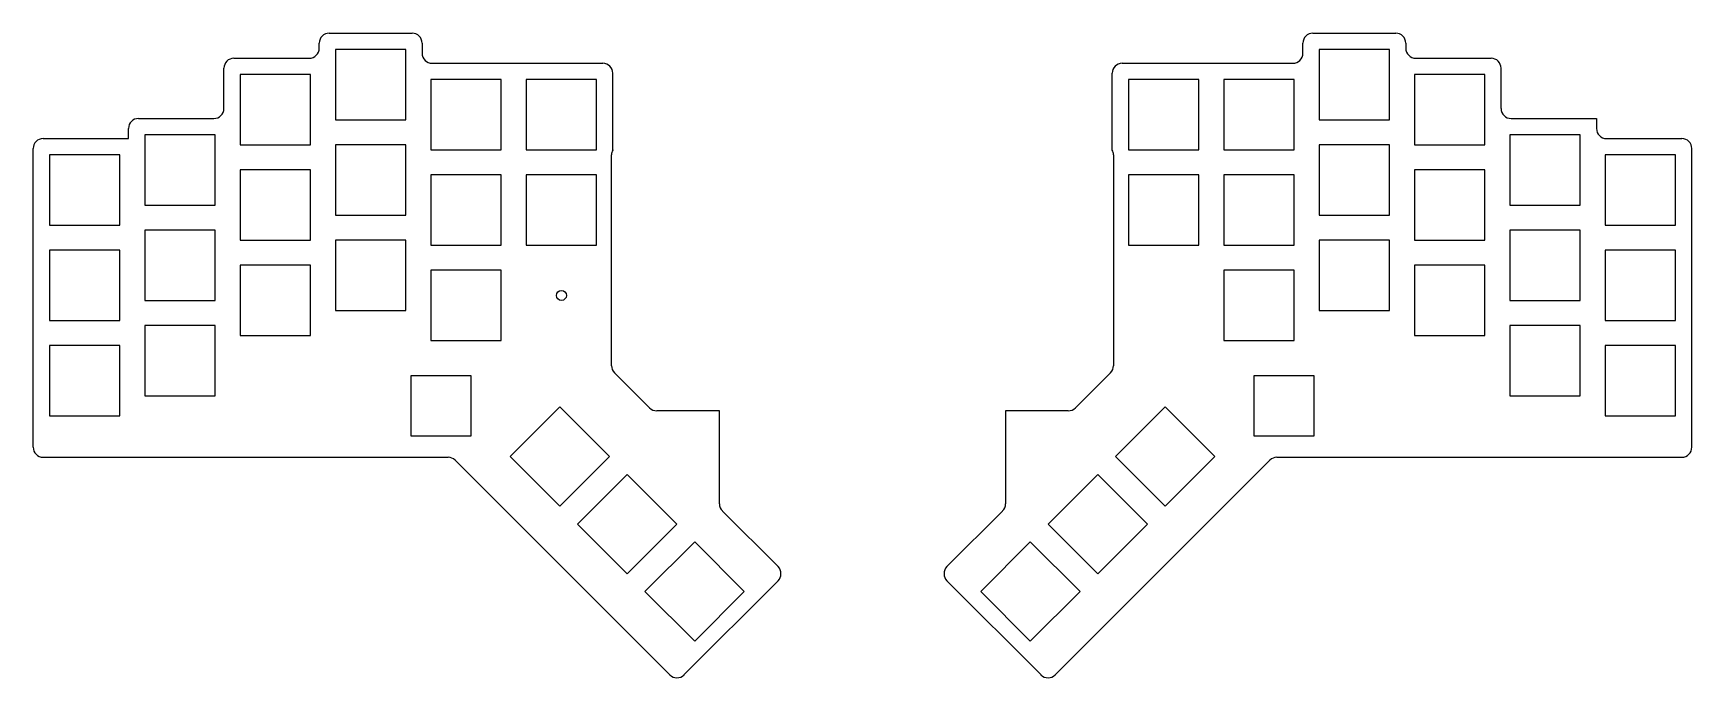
# Model space of a CAD drawing. Header units: millimetres. Extents: x 9 to 339, y -59 to 69.
import ezdxf

# ---------------------------------------------------------------- set-up
doc = ezdxf.new("R2010")
doc.units = ezdxf.units.MM

msp = doc.modelspace()

# ---------------------------------------------------------------- linework, layer by layer
for p, q in [((65.75, 66.25), (65.75, 67.25)), ((67.75, 69.25), (84.25, 69.25)), ((86.25, 67.25), (86.25, 65.25)), ((261.75, 65.25), (261.75, 67.25)), ((263.75, 69.25), (280.25, 69.25)), ((282.25, 67.25), (282.25, 66.25)), ((48.75, 64.25), (63.75, 64.25)), ((83, 66), (69, 66)), ((69, 66), (69, 52)), ((83, 52), (83, 66)), ((88.25, 63.25), (122.25, 63.25)), ((225.75, 63.25), (259.75, 63.25)), ((279, 66), (265, 66)), ((265, 66), (265, 52)), ((279, 52), (279, 66)), ((284.25, 64.25), (299.25, 64.25)), ((46.75, 54.25), (46.75, 62.25)), ((64, 61), (50, 61)), ((50, 61), (50, 47)), ((64, 47), (64, 61)), ((102, 60), (88, 60)), ((88, 60), (88, 46)), ((102, 46), (102, 60)), ((121, 60), (107, 60)), ((107, 60), (107, 46)), ((121, 46), (121, 60)), ((124.25, 46), (124.25, 61.25)), ((223.75, 46), (223.75, 61.25)), ((241, 60), (227, 60)), ((227, 60), (227, 46)), ((241, 46), (241, 60)), ((260, 60), (246, 60)), ((246, 60), (246, 46)), ((260, 46), (260, 60)), ((298, 61), (284, 61)), ((284, 61), (284, 47)), ((298, 47), (298, 61)), ((301.25, 54.25), (301.25, 62.25)), ((27.75, 48.25), (27.75, 50.25)), ((29.75, 52.25), (44.75, 52.25)), ((69, 52), (83, 52)), ((265, 52), (279, 52)), ((303.25, 52.25), (320.25, 52.25)), ((320.25, 52.25), (320.25, 50.25)), ((10.75, 48.25), (27.75, 48.25)), ((45, 49), (31, 49)), ((31, 49), (31, 35)), ((45, 35), (45, 49)), ((50, 47), (64, 47)), ((83, 47), (69, 47)), ((69, 47), (69, 33)), ((83, 33), (83, 47)), ((279, 47), (265, 47)), ((265, 47), (265, 33)), ((279, 33), (279, 47)), ((284, 47), (298, 47)), ((317, 49), (303, 49)), ((303, 49), (303, 35)), ((317, 35), (317, 49)), ((322.25, 48.25), (337.25, 48.25)), ((8.75, -13.25), (8.75, 46.25)), ((26, 45), (12, 45)), ((12, 45), (12, 31)), ((26, 31), (26, 45)), ((88, 46), (102, 46)), ((107, 46), (121, 46)), ((124, 3), (124, 45)), ((224, 45), (224, 3)), ((227, 46), (241, 46)), ((246, 46), (260, 46)), ((336, 45), (322, 45)), ((322, 45), (322, 31)), ((336, 31), (336, 45)), ((339.25, -13.25), (339.25, 46.25)), ((64, 42), (50, 42)), ((50, 42), (50, 28)), ((64, 28), (64, 42)), ((102, 41), (88, 41)), ((88, 41), (88, 27)), ((102, 27), (102, 41)), ((121, 41), (107, 41)), ((107, 41), (107, 27)), ((121, 27), (121, 41)), ((241, 41), (227, 41)), ((227, 41), (227, 27)), ((241, 27), (241, 41)), ((260, 41), (246, 41)), ((246, 41), (246, 27)), ((260, 27), (260, 41)), ((298, 42), (284, 42)), ((284, 42), (284, 28)), ((298, 28), (298, 42)), ((31, 35), (45, 35)), ((303, 35), (317, 35)), ((12, 31), (26, 31)), ((45, 30), (31, 30)), ((31, 30), (31, 16)), ((45, 16), (45, 30)), ((69, 33), (83, 33)), ((265, 33), (279, 33)), ((317, 30), (303, 30)), ((303, 30), (303, 16)), ((317, 16), (317, 30)), ((322, 31), (336, 31)), ((50, 28), (64, 28)), ((83, 28), (69, 28)), ((69, 28), (69, 14)), ((83, 14), (83, 28)), ((88, 27), (102, 27)), ((107, 27), (121, 27)), ((227, 27), (241, 27)), ((246, 27), (260, 27)), ((279, 28), (265, 28)), ((265, 28), (265, 14)), ((279, 14), (279, 28)), ((284, 28), (298, 28)), ((26, 26), (12, 26)), ((12, 26), (12, 12)), ((26, 12), (26, 26)), ((336, 26), (322, 26)), ((322, 26), (322, 12)), ((336, 12), (336, 26)), ((64, 23), (50, 23)), ((50, 23), (50, 9)), ((64, 9), (64, 23)), ((102, 22), (88, 22)), ((88, 22), (88, 8)), ((102, 8), (102, 22)), ((260, 22), (246, 22)), ((246, 22), (246, 8)), ((260, 8), (260, 22)), ((298, 23), (284, 23)), ((284, 23), (284, 9)), ((298, 9), (298, 23)), ((31, 16), (45, 16)), ((69, 14), (83, 14)), ((265, 14), (279, 14)), ((303, 16), (317, 16)), ((12, 12), (26, 12)), ((45, 11), (31, 11)), ((31, 11), (31, -3)), ((45, -3), (45, 11)), ((317, 11), (303, 11)), ((303, 11), (303, -3)), ((317, -3), (317, 11)), ((322, 12), (336, 12)), ((26, 7), (12, 7)), ((12, 7), (12, -7)), ((26, -7), (26, 7)), ((50, 9), (64, 9)), ((88, 8), (102, 8)), ((246, 8), (260, 8)), ((284, 9), (298, 9)), ((336, 7), (322, 7)), ((322, 7), (322, -7)), ((336, -7), (336, 7)), ((96, 1), (84, 1)), ((84, 1), (84, -11)), ((96, -11), (96, 1)), ((131.59, -5.41), (124.59, 1.59)), ((223.41, 1.59), (216.41, -5.41)), ((264, 1), (252, 1)), ((252, 1), (252, -11)), ((264, -11), (264, 1)), ((31, -3), (45, -3)), ((303, -3), (317, -3)), ((113.69, -5.22), (103.79, -15.12)), ((123.58, -15.12), (113.69, -5.22)), ((145.5, -6), (133, -6)), ((145.5, -24.54), (145.5, -6)), ((202.5, -6), (202.5, -24.54)), ((215, -6), (202.5, -6)), ((234.31, -5.22), (224.42, -15.12)), ((244.21, -15.12), (234.31, -5.22)), ((12, -7), (26, -7)), ((322, -7), (336, -7)), ((84, -11), (96, -11)), ((252, -11), (264, -11)), ((10.75, -15.25), (91.42, -15.25)), ((92.83, -15.84), (135.61, -58.61)), ((103.79, -15.12), (113.69, -25.02)), ((113.69, -25.02), (123.58, -15.12)), ((212.39, -58.61), (255.17, -15.84)), ((224.42, -15.12), (234.31, -25.02)), ((234.31, -25.02), (244.21, -15.12)), ((256.58, -15.25), (337.25, -15.25)), ((127.12, -18.66), (117.22, -28.56)), ((137.02, -28.56), (127.12, -18.66)), ((220.88, -18.66), (210.98, -28.56)), ((230.78, -28.56), (220.88, -18.66)), ((146.09, -25.96), (157.17, -37.04)), ((190.83, -37.04), (201.91, -25.96)), ((117.22, -28.56), (127.12, -38.46)), ((127.12, -38.46), (137.02, -28.56)), ((210.98, -28.56), (220.88, -38.46)), ((220.88, -38.46), (230.78, -28.56)), ((140.56, -32.09), (130.66, -41.99)), ((150.45, -41.99), (140.56, -32.09)), ((207.44, -32.09), (197.55, -41.99)), ((217.34, -41.99), (207.44, -32.09)), ((130.66, -41.99), (140.56, -51.89)), ((138.43, -58.61), (157.17, -39.87)), ((140.56, -51.89), (150.45, -41.99)), ((190.83, -39.87), (209.57, -58.61)), ((197.55, -41.99), (207.44, -51.89)), ((207.44, -51.89), (217.34, -41.99))]:
    msp.add_line(p, q)
msp.add_circle((114, 17), 1)
for centre, start, end in [((63.75, 66.25), 270, 0), ((67.75, 67.25), 90, 180), ((84.25, 67.25), 0, 90), ((263.75, 67.25), 90, 180), ((280.25, 67.25), 0, 90), ((284.25, 66.25), 180, 270), ((48.75, 62.25), 90, 180), ((88.25, 65.25), 180, 270), ((122.25, 61.25), 0, 90), ((225.75, 61.25), 90, 180), ((259.75, 65.25), 270, 0), ((299.25, 62.25), 0, 90), ((44.75, 54.25), 270, 0), ((303.25, 54.25), 180, 270), ((29.75, 50.25), 90, 180), ((322.25, 50.25), 180, 270), ((10.75, 46.25), 90, 180), ((337.25, 46.25), 0, 90), ((126, 45), 151.0305, 180), ((126.25, 46), 180, 180.897), ((221.75, 46), 359.103, 0), ((222, 45), 360, 388.9695), ((126, 3), 180, 225), ((222, 3), 315, 0), ((133, -4), 225, 270), ((215, -4), 270, 315), ((10.75, -13.25), 180, 270), ((91.42, -17.25), 45, 90), ((256.58, -17.25), 90, 135), ((337.25, -13.25), 270, 0), ((147.5, -24.54), 180, 225), ((200.5, -24.54), 315, 0), ((155.76, -38.46), 315, 45), ((192.24, -38.46), 135, 225), ((137.02, -57.19), 225, 315), ((210.98, -57.19), 225, 315)]:
    msp.add_arc(centre, 2, start, end)

doc.saveas('drawing.dxf')
